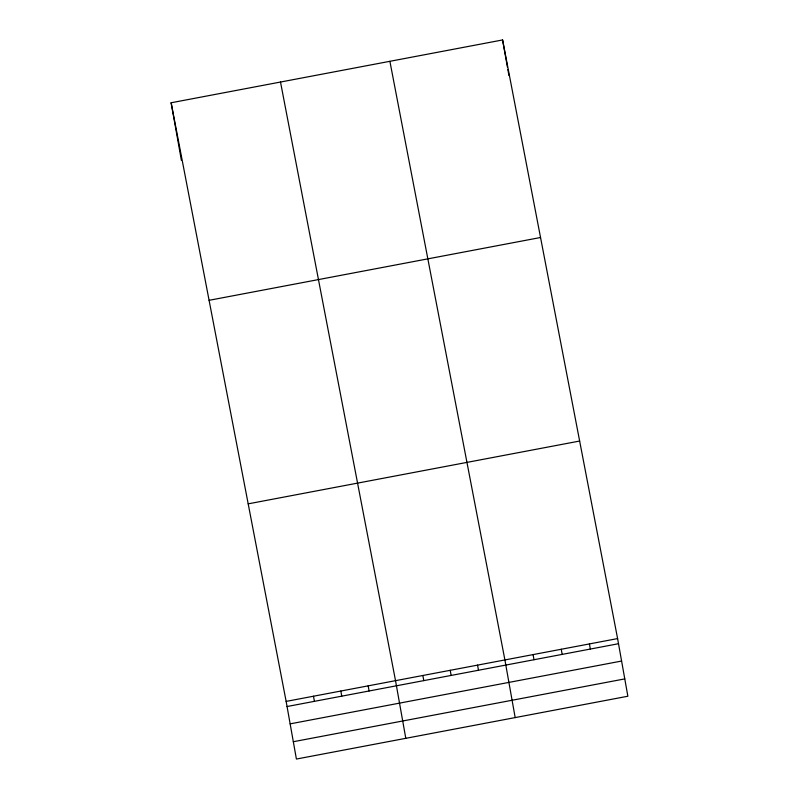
<?xml version="1.0" encoding="UTF-8"?>
<svg xmlns="http://www.w3.org/2000/svg" width="799" height="799" viewBox="0 0 799 799"><rect width="100%" height="100%" fill="white"/><g stroke="black" fill="none" stroke-linecap="round" stroke-linejoin="round"><path stroke-width="1.2" d="M171.136 102.771L502.591 39.95L617.597 638.581L627.864 696.229L296.409 759.05L286.142 701.402L171.136 102.771L181.403 160.419M209.088 300.314L540.543 237.503M248.189 503.849L579.645 441.038M286.142 701.402L617.597 638.581M287.061 706.526L618.516 643.714M290.147 723.864L621.602 661.043M293.323 741.722L624.778 678.9M389.892 61.313L504.908 659.944L515.175 717.592M280.509 82.037L395.525 680.668L405.792 738.316M502.591 39.95L507.435 67.176M507.864 69.553L508.923 75.505M589.422 643.924L590.341 649.048M561.258 649.257L562.166 654.391M533.083 654.601L533.992 659.734M477.562 665.128L478.471 670.251M450.217 670.301L451.125 675.435M422.871 675.485L423.78 680.618M368.179 685.852L369.098 690.985M340.833 691.035L341.752 696.169M313.488 696.219L314.406 701.352"/></g></svg>
